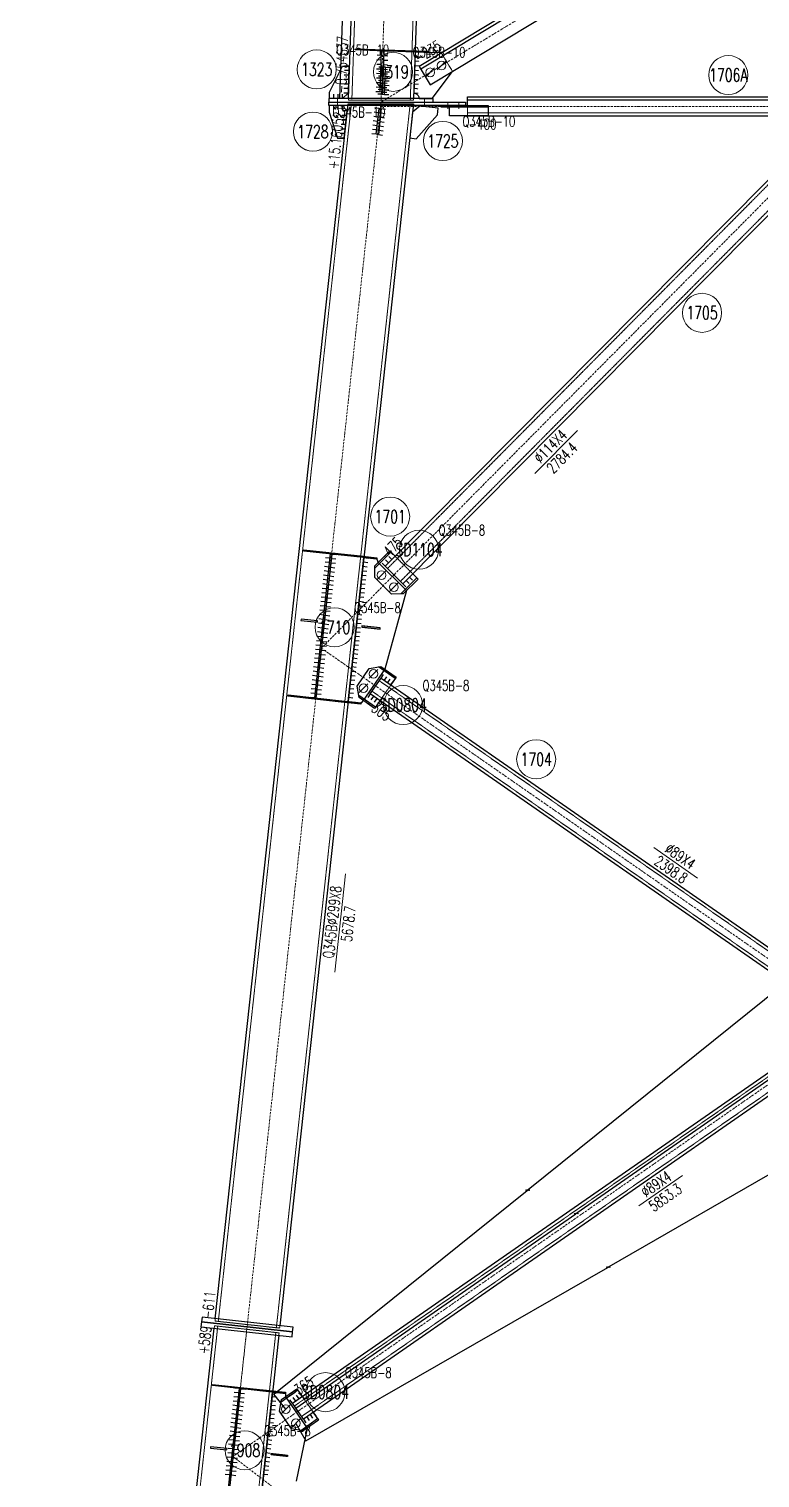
# Model space of a CAD drawing. Extents: x 200306 to 244369, y -126880 to -87343.
# Drawn here: x 225870 to 229236, y -108903 to -102230 of the extents above; entities that cross this region are included whole.
import ezdxf
from ezdxf.enums import TextEntityAlignment as Align

# ---------------------------------------------------------------- set-up
doc = ezdxf.new("R2010")
doc.units = 0
doc.header["$MEASUREMENT"] = 0
doc.linetypes.add('Dash', pattern=[2.75, 2, -0.75])
doc.linetypes.add('DashDot', pattern=[15.6, 9, -3, 0.6, -3])
doc.layers.get('0').update_dxf_attribs({"linetype": 'CONTINUOUS', "lineweight": 25})
doc.layers.get('Defpoints').update_dxf_attribs({"linetype": 'CONTINUOUS'})
doc.styles.get("Standard").update_dxf_attribs({"font": 'simplex.shx', "width": 0.7, "height": 3, "bigfont": 'gbhzfs.shx'})
doc.dimstyles.new('ISO-25$0', dxfattribs={"dimtxt": 2, "dimasz": 1.5, "dimexe": 1.25, "dimexo": 0.625, "dimtad": 1, "dimdsep": 46, "dimtxsty": 'Standard', "dimcen": 2.5, "dimclrd": 150, "dimclre": 2, "dimclrt": 6, "dimadec": 0, "dimazin": 0, "dimtfac": 1, "dimtmove": 0, "dimatfit": 0, "dimfxl": 0, "dimarcsym": 0})

# ---------------------------------------------------------------- blocks, each defined once
blk = doc.blocks.new('M20X55S')
at = {"color": 3, "linetype": 'Continuous', "lineweight": 13}
blk.add_line((-1, -1), (1, 1), dxfattribs=at)
blk.add_circle((0, 0), 1, dxfattribs=at)
blk = doc.blocks.new('*D234')
at = {"color": 150, "linetype": 'Continuous', "lineweight": -2}
for p, q in [((229680.7, -106787.2), (228392, -107682.7)), ((227098.7, -108581.3), (228387.4, -107685.8))]:
    blk.add_line(p, q, dxfattribs=at)
at = {"color": 2, "linetype": 'Continuous', "lineweight": -2}
for p, q in [((229690.6, -106801.1), (229680.7, -106787)), ((227108.3, -108595.4), (227098.4, -108581.2))]:
    blk.add_line(p, q, dxfattribs=at)
at = {"color": 150, "linetype": 'Continuous'}
for points in [[(229680.6, -106787.2), (229680.7, -106787.2), (229680.8, -106787.1)], [(227098.7, -108581.3), (227098.7, -108581.3), (227098.5, -108581.4)]]:
    blk.add_solid(points, dxfattribs=at)
at = {"layer": 'Defpoints', "color": 0, "linetype": 'Continuous'}
for p in [(229690.6, -106801.2), (227098.5, -108581.4), (227108.3, -108595.5)]:
    blk.add_point(p, dxfattribs=at)
at = {"color": 6, "linetype": 'Continuous', "insert": (228389.7, -107684.3), "char_height": 3, "attachment_point": 5}
blk.add_mtext('\\A1;3144.4408', dxfattribs=at)
blk = doc.blocks.new('*D248')
at = {"color": 2, "linetype": 'Continuous', "lineweight": -2}
for p, q in [((229883.3, -107049.6), (229930, -107130.7)), ((227098.3, -108651.2), (227145, -108732.3))]:
    blk.add_line(p, q, dxfattribs=at)
at = {"color": 150, "linetype": 'Continuous', "lineweight": -2}
for p, q in [((229929.7, -107130.6), (228540.1, -107929.7)), ((227145, -108732), (228534.6, -107932.9))]:
    blk.add_line(p, q, dxfattribs=at)
at = {"color": 150, "linetype": 'Continuous'}
for points in [[(229929.7, -107130.6), (229929.7, -107130.7), (229929.9, -107130.5)], [(227145, -108732), (227145, -108732.1), (227144.9, -108732.1)]]:
    blk.add_solid(points, dxfattribs=at)
at = {"layer": 'Defpoints', "color": 0, "linetype": 'Continuous'}
for p in [(229883.3, -107049.6), (227098.3, -108651.1), (227144.9, -108732.1)]:
    blk.add_point(p, dxfattribs=at)
at = {"color": 6, "linetype": 'Continuous', "insert": (228537.4, -107931.3), "char_height": 3, "attachment_point": 5}
blk.add_mtext('\\A1;3212.6797', dxfattribs=at)
blk = doc.blocks.new('*D249')
at = {"color": 150, "linetype": 'Continuous', "lineweight": -2}
for p, q in [((229334.8, -106638.1), (228168, -107575.5)), ((226997.2, -108516.1), (228164, -107578.7))]:
    blk.add_line(p, q, dxfattribs=at)
at = {"color": 2, "linetype": 'Continuous', "lineweight": -2}
for p, q in [((229390.5, -106707.1), (229334.9, -106637.8)), ((227052.6, -108585.4), (226996.9, -108516.1))]:
    blk.add_line(p, q, dxfattribs=at)
at = {"color": 150, "linetype": 'Continuous'}
for points in [[(229334.8, -106638.1), (229334.9, -106638.1), (229335, -106638)], [(226997.2, -108516.1), (226997.2, -108516.1), (226997, -108516.2)]]:
    blk.add_solid(points, dxfattribs=at)
at = {"layer": 'Defpoints', "color": 0, "linetype": 'Continuous'}
for p in [(229335, -106638), (229390.6, -106707.2), (227052.7, -108585.4)]:
    blk.add_point(p, dxfattribs=at)
at = {"color": 6, "linetype": 'Continuous', "insert": (228166, -107577.1), "char_height": 3, "attachment_point": 5}
blk.add_mtext('\\A1;2998.9568', dxfattribs=at)

msp = doc.modelspace()

# ---------------------------------------------------------------- linework, layer by layer
at = {"color": 1, "linetype": 'Dash', "lineweight": 20}
for p, q in [((227558.24981, -96668.96973), (227356.44027, -102553.73767)), ((227827.09177, -96678.18927), (227625.44032, -102558.34744)), ((227647.35392, -102357.00383), (227667.34217, -102357.6893)), ((227648.07486, -102335.98108), (227668.06311, -102336.66654)), ((227707.56588, -102338.02123), (227648.07486, -102335.98108)), ((227820.36195, -102425.73454), (227768.69262, -102340.11749)), ((227645.19109, -102420.07209), (227665.17933, -102420.75755)), ((227645.91203, -102399.04933), (227665.90028, -102399.7348)), ((227646.63297, -102378.02658), (227666.62122, -102378.71205)), ((227643.02825, -102483.14034), (227663.0165, -102483.82581)), ((227643.7492, -102462.11759), (227663.73745, -102462.80306)), ((227644.47014, -102441.09484), (227664.45839, -102441.78031)), ((227312.99709, -102550.36156), (227252.99709, -102550.36156)), ((227341.27337, -102558.34744), (227341.54723, -102550.36156)), ((227640.44913, -102558.34744), (227341.27337, -102558.34744)), ((227640.723, -102550.36156), (227640.44913, -102558.34744)), ((227641.58636, -102525.18585), (227661.57461, -102525.87132)), ((227642.30731, -102504.1631), (227662.29556, -102504.84857)), ((227888.39993, -102556.79553), (231492.77355, -102556.79553)), ((227888.39993, -102556.85215), (231492.77355, -102556.85215)), ((227354.40513, -102574.4004), (226741.29483, -108181.75013)), ((227623.40988, -102589.01957), (227008.70111, -108210.98846)), ((227312.17785, -102582.25622), (227252.17785, -102582.25622)), ((227312.17785, -102582.34274), (227252.17785, -102582.34274)), ((227888.39993, -102630.26965), (227888.39993, -102582.29789)), ((227888.39993, -102630.08834), (227888.39993, -102582.37613)), ((227888.39993, -102615.79553), (231492.77355, -102615.79553)), ((227888.39993, -102615.85215), (231492.77355, -102615.85215)), ((229481.18623, -102737.81312), (227520.28454, -104714.62348)), ((229540.82268, -102796.96963), (227579.92099, -104773.77999)), ((227411.59925, -104664.18912), (227470.77257, -104670.65916)), ((227555.41105, -104657.91256), (227636.34624, -104738.1964)), ((227401.71674, -104984.0859), (227402.36889, -104978.12145)), ((227486.2357, -104993.32725), (227401.71674, -104984.0859)), ((227402.36889, -104978.12145), (227486.88786, -104987.36279)), ((227486.88786, -104987.36279), (227486.2357, -104993.32725)), ((231898.28331, -105231.24532), (227091.49633, -108571.24685)), ((227482.89017, -105231.24532), (229452.84389, -106600.06996)), ((231931.94996, -105279.69691), (227125.16297, -108619.69845)), ((227449.22352, -105279.69691), (229419.17725, -106648.52155)), ((227536.61622, -105250.31128), (227485.83094, -105323.39927)), ((227398.28136, -105333.64517), (227339.10804, -105327.17513)), ((226726.3837, -108180.11974), (226727.57931, -108169.18491)), ((226738.90359, -108203.61979), (225883.29483, -116028.79823)), ((227006.30987, -108232.85812), (226150.70111, -116058.03656)), ((226722.79684, -108212.92422), (226723.99246, -108201.98939)), ((226723.99246, -108201.98939), (227021.221, -108234.48851)), ((227023.61224, -108212.61885), (226726.3837, -108180.11974)), ((227021.221, -108234.48851), (227020.02538, -108245.42334)), ((227024.80786, -108201.68402), (227023.61224, -108212.61885)), ((226991.33716, -108507.79849), (227050.51048, -108514.26853)), ((227128.10375, -108527.54449), (227178.88903, -108600.63249)), ((226985.58655, -108789.90593), (226984.9344, -108795.87038)), ((226984.9344, -108795.87038), (227059.51138, -108804.02466)), ((227060.16353, -108798.06021), (226985.58655, -108789.90593)), ((227059.51138, -108804.02466), (227060.16353, -108798.06021))]:
    msp.add_line(p, q, dxfattribs=at)
at = {"color": 2, "linetype": 'DashDot', "lineweight": 15}
for p, q in [((227692.67079, -96673.5795), (227490.58674, -102566.35215)), ((231801.37105, -99964.82194), (227490.58674, -102566.35215)), ((227490.58674, -102566.35215), (226808.58674, -108803.74936)), ((229690.58674, -102586.35215), (227215.58674, -105081.43167)), ((227488.39993, -102586.29553), (231892.77355, -102586.29553)), ((227488.39993, -102586.35215), (231892.77355, -102586.35215)), ((232165.58674, -105081.43167), (226808.58674, -108803.74936)), ((227215.58674, -105081.43167), (229444.2227, -106630.00197)), ((226872.60673, -108218.23895), (225950.58674, -116650.79747)), ((226808.58674, -108803.74936), (229452.59775, -110832.9617))]:
    msp.add_line(p, q, dxfattribs=at)
at = {"color": 7, "linetype": 'Continuous', "lineweight": 30}
for p, q in [((231590.64842, -100051.11197), (227673.70255, -102414.96324)), ((227492.73004, -102351.70137), (227472.74181, -102351.01591)), ((227493.45099, -102330.67848), (227473.46276, -102329.99301)), ((227502.72416, -102352.04411), (227522.71239, -102352.72957)), ((227503.44511, -102331.02121), (227523.43334, -102331.70668)), ((227342.42668, -102421.19489), (227322.42668, -102421.19489)), ((227343.14112, -102400.36156), (227323.14112, -102400.36156)), ((227490.56719, -102414.77006), (227470.57896, -102414.08459)), ((227491.28814, -102393.74716), (227471.29991, -102393.0617)), ((227492.00909, -102372.72427), (227472.02086, -102372.0388)), ((227500.01666, -102426.38163), (227480.02843, -102425.69617)), ((227500.73069, -102405.56054), (227480.74246, -102404.87507)), ((227500.56131, -102415.11279), (227520.54954, -102415.79826)), ((227501.28226, -102394.0899), (227521.27049, -102394.77537)), ((227502.00321, -102373.067), (227521.99144, -102373.75247)), ((227510.01078, -102426.72437), (227529.99902, -102427.40984)), ((227510.72481, -102405.90327), (227530.71305, -102406.58874)), ((227340.28333, -102483.69489), (227320.28333, -102483.69489)), ((227340.99778, -102462.86156), (227320.99778, -102462.86156)), ((227341.71223, -102442.02823), (227321.71223, -102442.02823)), ((227487.68339, -102498.86165), (227467.69517, -102498.17618)), ((227488.40434, -102477.83875), (227468.41611, -102477.15328)), ((227489.12529, -102456.81585), (227469.13706, -102456.13039)), ((227489.84624, -102435.79296), (227469.85801, -102435.10749)), ((227497.87458, -102488.84492), (227477.88634, -102488.15945)), ((227498.5886, -102468.02382), (227478.60037, -102467.33835)), ((227499.30263, -102447.20273), (227479.3144, -102446.51726)), ((227497.67751, -102499.20438), (227517.66574, -102499.88985)), ((227498.39846, -102478.18148), (227518.38669, -102478.86695)), ((227499.11941, -102457.15859), (227519.10764, -102457.84405)), ((227499.84036, -102436.13569), (227519.82859, -102436.82116)), ((227507.86869, -102489.18765), (227527.85693, -102489.87312)), ((227508.58272, -102468.36656), (227528.57096, -102469.05202)), ((227509.29675, -102447.54546), (227529.28499, -102448.23093)), ((227252.99709, -102550.36156), (227252.99709, -102530.37332)), ((227272.99709, -102550.36156), (227272.99709, -102530.37332)), ((227292.99709, -102550.36156), (227292.99709, -102530.37332)), ((227312.99709, -102550.36156), (227312.99709, -102530.37332)), ((227338.85443, -102525.36156), (227318.85443, -102525.36156)), ((227339.56888, -102504.52823), (227319.56888, -102504.52823)), ((227486.96244, -102519.88454), (227466.97422, -102519.19907)), ((227496.44652, -102530.4871), (227476.45828, -102529.80164)), ((227497.16055, -102509.66601), (227477.17231, -102508.98054)), ((227496.95656, -102520.22728), (227516.94479, -102520.91274)), ((227506.44064, -102530.82984), (227526.42887, -102531.5153)), ((227507.15466, -102510.00874), (227527.1429, -102510.69421)), ((227252.17785, -102582.25622), (227252.17785, -102602.1363)), ((227252.17785, -102582.34274), (227252.17785, -102602.33097)), ((227272.17785, -102582.25622), (227272.17785, -102602.1363)), ((227272.17785, -102582.34274), (227272.17785, -102602.33097)), ((227292.17785, -102582.25622), (227292.17785, -102602.1363)), ((227292.17785, -102582.34274), (227292.17785, -102602.33097)), ((227332.16642, -102628.08955), (227312.16642, -102628.08955)), ((227332.16642, -102628.17607), (227312.16642, -102628.17607)), ((227312.17785, -102582.25622), (227312.17785, -102602.1363)), ((227312.17785, -102582.34274), (227312.17785, -102602.33097)), ((227334.44434, -102607.25622), (227314.44434, -102607.25622)), ((227334.44434, -102607.34274), (227314.44434, -102607.34274)), ((227477.11958, -102635.29684), (227457.23843, -102633.12302)), ((227479.29343, -102615.41533), (227459.41228, -102613.24151)), ((227481.46729, -102595.53382), (227461.58614, -102593.36001)), ((227489.23401, -102616.50224), (227509.11516, -102618.67605)), ((227491.40786, -102596.62073), (227511.28902, -102598.79454)), ((227325.33264, -102690.58955), (227305.33264, -102690.58955)), ((227325.33264, -102690.67607), (227305.33264, -102690.67607)), ((227327.61056, -102669.75622), (227307.61056, -102669.75622)), ((227327.61056, -102669.84274), (227307.61056, -102669.84274)), ((227329.88849, -102648.92288), (227309.88849, -102648.92288)), ((227329.88849, -102649.0094), (227309.88849, -102649.0094)), ((227470.59802, -102694.94136), (227450.71687, -102692.76755)), ((227472.77187, -102675.05985), (227452.89072, -102672.88604)), ((227474.94573, -102655.17834), (227455.06457, -102653.00453)), ((227480.5386, -102696.02827), (227500.41975, -102698.20208)), ((227482.71245, -102676.14676), (227502.5936, -102678.32057)), ((227484.8863, -102656.26525), (227504.76746, -102658.43907)), ((227487.06016, -102636.38374), (227506.94131, -102638.55756)), ((227320.77678, -102732.25622), (227300.77678, -102732.25622)), ((227320.77678, -102732.34274), (227300.77678, -102732.34274)), ((227323.05471, -102711.42288), (227303.05471, -102711.42288)), ((227323.05471, -102711.5094), (227303.05471, -102711.5094)), ((227468.42417, -102714.82287), (227448.54301, -102712.64905)), ((227478.36474, -102715.90978), (227498.2459, -102718.08359)), ((227252.83882, -104687.49153), (227232.95873, -104685.31783)), ((227255.03552, -104667.40104), (227235.15543, -104665.22734)), ((227257.23222, -104647.31056), (227237.35214, -104645.13686)), ((227260.79085, -104688.36101), (227280.67094, -104690.5347)), ((227262.98755, -104668.27052), (227282.86764, -104670.44422)), ((227265.18426, -104648.18003), (227285.06434, -104650.35373)), ((227409.40254, -104684.27961), (227429.28405, -104686.45346)), ((227411.59925, -104664.18912), (227431.48075, -104666.36297)), ((227509.63517, -104704.05981), (227495.43602, -104689.97493)), ((227524.8938, -104688.67739), (227510.69464, -104674.59251)), ((227540.15243, -104673.29498), (227525.95327, -104659.21009)), ((227555.41105, -104657.91256), (227541.2119, -104643.82767)), ((227244.052, -104767.85347), (227224.17192, -104765.67977)), ((227246.24871, -104747.76298), (227226.36862, -104745.58928)), ((227248.44541, -104727.6725), (227228.56532, -104725.4988)), ((227250.64211, -104707.58201), (227230.76203, -104705.40831)), ((227252.00404, -104768.72295), (227271.88413, -104770.89664)), ((227254.20074, -104748.63246), (227274.08083, -104750.80616)), ((227256.39744, -104728.54198), (227276.27753, -104730.71567)), ((227258.59415, -104708.45149), (227278.47423, -104710.62519)), ((227400.61573, -104764.64155), (227420.49724, -104766.8154)), ((227402.81243, -104744.55106), (227422.69394, -104746.72491)), ((227405.00914, -104724.46058), (227424.89064, -104726.63443)), ((227407.20584, -104704.37009), (227427.08735, -104706.54394)), ((227605.82898, -104768.96124), (227620.02814, -104783.04613)), ((227621.08761, -104753.57882), (227635.28676, -104767.66371)), ((227636.34624, -104738.1964), (227650.54539, -104752.28129)), ((227237.46189, -104828.12492), (227217.58181, -104825.95122)), ((227239.6586, -104808.03444), (227219.77851, -104805.86074)), ((227241.8553, -104787.94395), (227221.97521, -104785.77025)), ((227245.41393, -104828.9944), (227265.29402, -104831.1681)), ((227247.61063, -104808.90392), (227267.49072, -104811.07761)), ((227249.80733, -104788.81343), (227269.68742, -104790.98713)), ((227394.02562, -104824.913), (227413.90713, -104827.08686)), ((227396.22232, -104804.82252), (227416.10383, -104806.99637)), ((227398.41903, -104784.73203), (227418.30054, -104786.90588)), ((227590.57036, -104784.34366), (227604.76951, -104798.42854)), ((227230.87178, -104888.39638), (227210.9917, -104886.22268)), ((227233.06849, -104868.30589), (227213.1884, -104866.13219)), ((227235.26519, -104848.21541), (227215.3851, -104846.04171)), ((227238.82382, -104889.26586), (227258.70391, -104891.43956)), ((227241.02052, -104869.17537), (227260.90061, -104871.34907)), ((227243.21722, -104849.08489), (227263.09731, -104851.25859)), ((227387.43551, -104885.18446), (227407.31702, -104887.35831)), ((227389.63221, -104865.09397), (227409.51372, -104867.26783)), ((227391.82892, -104845.00349), (227411.71043, -104847.17734)), ((227222.08497, -104968.75832), (227202.20488, -104966.58462)), ((227224.28167, -104948.66783), (227204.40159, -104946.49414)), ((227226.47838, -104928.57735), (227206.59829, -104926.40365)), ((227228.67508, -104908.48686), (227208.79499, -104906.31316)), ((227230.03701, -104969.6278), (227249.91709, -104971.8015)), ((227232.23371, -104949.53731), (227252.1138, -104951.71101)), ((227234.43041, -104929.44683), (227254.3105, -104931.62053)), ((227236.62712, -104909.35634), (227256.5072, -104911.53004)), ((227378.6487, -104965.5464), (227398.53021, -104967.72025)), ((227380.8454, -104945.45591), (227400.72691, -104947.62977)), ((227383.0421, -104925.36543), (227402.92361, -104927.53928)), ((227385.23881, -104905.27494), (227405.12032, -104907.4488)), ((227215.49486, -105029.02977), (227195.61477, -105026.85608)), ((227217.69156, -105008.93929), (227197.81148, -105006.76559)), ((227219.88827, -104988.8488), (227200.00818, -104986.67511)), ((227223.4469, -105029.89925), (227243.32698, -105032.07295)), ((227225.6436, -105009.80877), (227245.52369, -105011.98247)), ((227227.8403, -104989.71828), (227247.72039, -104991.89198)), ((227372.05859, -105025.81785), (227391.9401, -105027.99171)), ((227374.25529, -105005.72737), (227394.1368, -105007.90122)), ((227376.45199, -104985.63688), (227396.3335, -104987.81074)), ((227208.90475, -105089.30123), (227189.02466, -105087.12753)), ((227211.10145, -105069.21074), (227191.22137, -105067.03705)), ((227213.29816, -105049.12026), (227193.41807, -105046.94656)), ((227216.85679, -105090.17071), (227236.73687, -105092.34441)), ((227219.05349, -105070.08022), (227238.93358, -105072.25392)), ((227221.25019, -105049.98974), (227241.13028, -105052.16344)), ((227365.46848, -105086.08931), (227385.34999, -105088.26316)), ((227367.66518, -105065.99882), (227387.54669, -105068.17268)), ((227369.86188, -105045.90834), (227389.74339, -105048.08219)), ((227200.11794, -105169.66317), (227180.23785, -105167.48947)), ((227202.31464, -105149.57269), (227182.43455, -105147.39899)), ((227204.51134, -105129.4822), (227184.63126, -105127.3085)), ((227206.70805, -105109.39172), (227186.82796, -105107.21802)), ((227208.06997, -105170.53265), (227227.95006, -105172.70635)), ((227210.26668, -105150.44216), (227230.14676, -105152.61586)), ((227212.46338, -105130.35168), (227232.34347, -105132.52538)), ((227214.66008, -105110.26119), (227234.54017, -105112.43489)), ((227356.68166, -105166.45125), (227376.56317, -105168.6251)), ((227358.87837, -105146.36076), (227378.75988, -105148.53462)), ((227361.07507, -105126.27028), (227380.95658, -105128.44413)), ((227363.27177, -105106.17979), (227383.15328, -105108.35365)), ((227193.52783, -105229.93463), (227173.64774, -105227.76093)), ((227195.72453, -105209.84414), (227175.84444, -105207.67044)), ((227197.92123, -105189.75366), (227178.04115, -105187.57996)), ((227201.47986, -105230.80411), (227221.35995, -105232.9778)), ((227203.67657, -105210.71362), (227223.55665, -105212.88732)), ((227205.87327, -105190.62314), (227225.75336, -105192.79683)), ((227350.09155, -105226.72271), (227369.97306, -105228.89656)), ((227352.28826, -105206.63222), (227372.16977, -105208.80607)), ((227354.48496, -105186.54173), (227374.36647, -105188.71559)), ((227491.44948, -105218.92711), (227502.86191, -105202.50284)), ((227506.50506, -105229.3885), (227517.91749, -105212.96423)), ((227521.56064, -105239.84989), (227532.97307, -105223.42562)), ((227536.61622, -105250.31128), (227548.02865, -105233.88701)), ((227186.93772, -105290.20608), (227167.05763, -105288.03238)), ((227189.13442, -105270.1156), (227169.25433, -105267.9419)), ((227191.33112, -105250.02511), (227171.45104, -105247.85141)), ((227194.88975, -105291.07556), (227214.76984, -105293.24926)), ((227197.08646, -105270.98508), (227216.96654, -105273.15877)), ((227199.28316, -105250.89459), (227219.16325, -105253.06829)), ((227343.50145, -105286.99416), (227363.38295, -105289.16801)), ((227345.69815, -105266.90368), (227365.57966, -105269.07753)), ((227347.89485, -105246.81319), (227367.77636, -105248.98704)), ((227440.6642, -105292.01511), (227429.25178, -105308.43938)), ((227455.71978, -105302.4765), (227444.30736, -105318.90077)), ((227184.74101, -105310.29657), (227164.86093, -105308.12287)), ((227192.69305, -105311.16605), (227212.57314, -105313.33974)), ((227339.10804, -105327.17513), (227358.98955, -105329.34898)), ((227341.30474, -105307.08465), (227361.18625, -105309.2585)), ((227470.77536, -105312.93789), (227459.36294, -105329.36215)), ((227485.83094, -105323.39927), (227474.41852, -105339.82354)), ((226836.97013, -108490.91992), (226817.09005, -108488.74623)), ((226844.92217, -108491.7894), (226864.80225, -108493.9631)), ((226828.28164, -108570.38269), (226808.40155, -108568.209)), ((226830.45376, -108550.517), (226810.57367, -108548.3433)), ((226832.62588, -108530.65131), (226812.7458, -108528.47761)), ((226834.79801, -108510.78562), (226814.91792, -108508.61192)), ((226836.23367, -108571.25217), (226856.11376, -108573.42587)), ((226838.40579, -108551.38648), (226858.28588, -108553.56018)), ((226840.57792, -108531.52079), (226860.45801, -108533.69449)), ((226842.75004, -108511.6551), (226862.63013, -108513.82879)), ((226984.82078, -108567.39557), (227004.70229, -108569.56942)), ((226986.99291, -108547.52987), (227006.87442, -108549.70373)), ((226989.16503, -108527.66418), (227009.04654, -108529.83804)), ((226991.33716, -108507.79849), (227011.21866, -108509.97234)), ((227082.93701, -108558.92865), (227071.52459, -108542.50438)), ((227097.99259, -108548.46727), (227086.58017, -108532.043)), ((227113.04817, -108538.00588), (227101.63575, -108521.58161)), ((227128.10375, -108527.54449), (227116.69133, -108511.12022)), ((226821.76526, -108629.97977), (226801.88518, -108627.80607)), ((226823.93739, -108610.11408), (226804.0573, -108607.94038)), ((226826.10951, -108590.24839), (226806.22942, -108588.07469)), ((226829.7173, -108630.84925), (226849.59738, -108633.02295)), ((226831.88942, -108610.98356), (226851.76951, -108613.15726)), ((226834.06155, -108591.11787), (226853.94163, -108593.29156)), ((226978.30441, -108626.99264), (226998.18592, -108629.1665)), ((226980.47654, -108607.12695), (227000.35804, -108609.3008)), ((226982.64866, -108587.26126), (227002.53017, -108589.43511)), ((227133.72229, -108632.01665), (227145.13471, -108648.44092)), ((227148.77787, -108621.55526), (227160.19029, -108637.97953)), ((227163.83345, -108611.09388), (227175.24587, -108627.51814)), ((227178.88903, -108600.63249), (227190.30145, -108617.05676)), ((226813.07677, -108709.44254), (226793.19668, -108707.26884)), ((226815.24889, -108689.57685), (226795.3688, -108687.40315)), ((226817.42101, -108669.71116), (226797.54093, -108667.53746)), ((226819.59314, -108649.84546), (226799.71305, -108647.67177)), ((226823.20092, -108690.44633), (226843.08101, -108692.62003)), ((226825.37305, -108670.58064), (226845.25314, -108672.75433)), ((226827.54517, -108650.71494), (226847.42526, -108652.88864)), ((226969.61591, -108706.45541), (226989.49742, -108708.62927)), ((226971.78804, -108686.58972), (226991.66955, -108688.76357)), ((226973.96016, -108666.72403), (226993.84167, -108668.89788)), ((226976.13229, -108646.85834), (226996.01379, -108649.03219)), ((226806.56039, -108769.03962), (226786.68031, -108766.86592)), ((226808.73252, -108749.17393), (226788.85243, -108747.00023)), ((226810.90464, -108729.30823), (226791.02455, -108727.13454)), ((226814.51243, -108769.9091), (226834.39251, -108772.0828)), ((226816.68455, -108750.04341), (226836.56464, -108752.2171)), ((226818.85668, -108730.17771), (226838.73676, -108732.35141)), ((226821.0288, -108710.31202), (226840.90889, -108712.48572)), ((226963.09954, -108766.05249), (226982.98105, -108768.22634)), ((226965.27166, -108746.1868), (226985.15317, -108748.36065)), ((226967.44379, -108726.32111), (226987.3253, -108728.49496)), ((226800.04402, -108828.6367), (226780.16393, -108826.463)), ((226802.21614, -108808.771), (226782.33606, -108806.5973)), ((226804.38827, -108788.90531), (226784.50818, -108786.73161)), ((226807.99605, -108829.50617), (226827.87614, -108831.67987)), ((226810.16818, -108809.64048), (226830.04827, -108811.81418)), ((226812.3403, -108789.77479), (226832.22039, -108791.94849)), ((226956.58317, -108825.64957), (226976.46468, -108827.82342)), ((226958.75529, -108805.78387), (226978.6368, -108807.95773)), ((226960.92742, -108785.91818), (226980.80892, -108788.09204)), ((226793.52765, -108888.23377), (226773.64756, -108886.06007)), ((226795.69977, -108868.36808), (226775.81968, -108866.19438)), ((226797.87189, -108848.50239), (226777.99181, -108846.32869)), ((226801.47968, -108889.10325), (226821.35977, -108891.27695)), ((226803.65181, -108869.23756), (226823.53189, -108871.41126)), ((226805.82393, -108849.37187), (226825.70402, -108851.54557)), ((226950.06679, -108885.24664), (226969.9483, -108887.4205)), ((226952.23892, -108865.38095), (226972.12043, -108867.55481)), ((226954.41104, -108845.51526), (226974.29255, -108847.68911))]:
    msp.add_line(p, q, dxfattribs=at)
at = {"color": 7, "linetype": 'Continuous', "lineweight": 13}
for p, q in [((228396.04528, -104078.83111), (228198.85689, -104277.61928)), ((228746.9499, -105999.98478), (228948.1472, -106139.78695)), ((227327.7984, -106120.62902), (227278.34323, -106572.93332)), ((228879.37985, -107510.37272), (228678.18256, -107650.1749))]:
    msp.add_line(p, q, dxfattribs=at)
at = {"color": 7, "linetype": 'Continuous', "lineweight": 30}
for points in [[(227301.57073, -102548.99062), (227502.93939, -96677.07882)], [(227341.54723, -102550.36156), (227542.91589, -96678.44975)], [(227841.74022, -96688.6975), (227640.723, -102550.36156)], [(231582.89802, -100038.26941), (227665.95215, -102402.12069)], [(227717.62148, -102487.73774), (231634.56735, -100123.88646)], [(227371.57242, -102326.49883), (227371.77806, -102320.50235)], [(227646.50169, -102335.92713), (227371.57242, -102326.49883)], [(227371.77806, -102320.50235), (227646.70733, -102329.93065)], [(227486.96244, -102519.88454), (227493.45099, -102330.67848)], [(227493.45099, -102330.67848), (227503.44511, -102331.02121)], [(227503.44511, -102331.02121), (227496.95656, -102520.22728)], [(227604.31305, -102334.48033), (227604.51869, -102328.48385)], [(227707.56588, -102338.02123), (227604.31305, -102334.48033)], [(227604.51869, -102328.48385), (227707.77152, -102332.02476)], [(227648.07486, -102335.98108), (227641.58636, -102525.18585)], [(227646.70733, -102329.93065), (227646.50169, -102335.92713)], [(227707.77152, -102332.02476), (227707.56588, -102338.02123)], [(227768.69262, -102340.11749), (227707.56588, -102338.02123)], [(227252.99709, -102520.36156), (227313.14112, -102400.36156)], [(227313.14112, -102400.36156), (227343.14112, -102400.36156)], [(227343.14112, -102400.36156), (227338.85443, -102525.36156)], [(227500.73069, -102405.56054), (227496.44652, -102530.4871)], [(227510.72481, -102405.90327), (227500.73069, -102405.56054)], [(227506.44064, -102530.82984), (227510.72481, -102405.90327)], [(227665.95215, -102402.12069), (227717.62148, -102487.73774)], [(227725.72953, -102550.17116), (227820.36195, -102425.73454)], [(227250.58674, -102550.36156), (227250.58674, -102566.35215)], [(227252.99709, -102550.36156), (227250.58674, -102550.36156)], [(227250.58674, -102566.35215), (227730.58674, -102566.35215)], [(227250.59686, -102582.25622), (227250.59686, -102566.35215)], [(227250.59686, -102566.35215), (227879.27993, -102566.35215)], [(227250.59686, -102566.35215), (227879.27993, -102566.35215)], [(227250.59686, -102582.34274), (227250.59686, -102566.35215)], [(227252.99709, -102550.36156), (227252.99709, -102520.36156)], [(227312.99709, -102550.36156), (227252.99709, -102550.36156)], [(227338.85443, -102525.36156), (227312.99709, -102550.36156)], [(227730.58674, -102550.36156), (227312.99709, -102550.36156)], [(227496.95656, -102520.22728), (227486.96244, -102519.88454)], [(227496.44652, -102530.4871), (227506.44064, -102530.82984)], [(227641.58636, -102525.18585), (227649.10401, -102526.61553)], [(227649.10401, -102526.61553), (227655.83702, -102530.25223)], [(227655.83702, -102530.25223), (227661.15454, -102535.75524)], [(227661.15454, -102535.75524), (227664.55835, -102542.60893)], [(227664.55835, -102542.60893), (227665.72953, -102550.17116)], [(227665.72953, -102550.17116), (227725.72953, -102550.17116)], [(227730.58674, -102566.35215), (227730.58674, -102550.36156)], [(227879.27993, -102566.35215), (227879.27993, -102582.25622)], [(227879.27993, -102566.35215), (227879.27993, -102582.34274)], [(227888.39993, -102582.29789), (227888.39993, -102541.79553)], [(227888.39993, -102541.79553), (231492.77355, -102541.79553)], [(227888.39993, -102541.85215), (231492.77355, -102541.85215)], [(227888.39993, -102582.37613), (227888.39993, -102541.85215)], [(226727.57931, -108169.18491), (227339.31573, -102574.4004)], [(227640.09775, -102574.4004), (227024.80786, -108201.68402)], [(227879.27993, -102582.25622), (227250.59686, -102582.25622)], [(227879.27993, -102582.34274), (227250.59686, -102582.34274)], [(227252.17785, -102582.25622), (227252.17785, -102612.25622)], [(227252.17785, -102582.34274), (227252.17785, -102612.34274)], [(227252.17785, -102612.25622), (227290.77678, -102732.25622)], [(227252.17785, -102612.34274), (227290.77678, -102732.34274)], [(227334.44434, -102607.25622), (227312.17785, -102582.25622)], [(227334.44434, -102607.34274), (227312.17785, -102582.34274)], [(227320.77678, -102732.25622), (227334.44434, -102607.25622)], [(227320.77678, -102732.34274), (227334.44434, -102607.34274)], [(227339.31573, -102574.4004), (227640.09775, -102574.4004)], [(227468.42417, -102714.82287), (227481.46729, -102595.53382)], [(227491.40786, -102596.62073), (227478.36474, -102715.90978)], [(227481.46729, -102595.53382), (227491.40786, -102596.62073)], [(227635.90786, -102612.42043), (227622.86474, -102731.70947)], [(227668.99037, -102585.85889), (227635.90786, -102612.42043)], [(227652.68647, -102734.9702), (227750.22449, -102624.91986)], [(227753.48527, -102595.0976), (227668.99037, -102585.85889)], [(227750.22449, -102624.91986), (227753.48527, -102595.0976)], [(227768.39993, -102590.29318), (227768.39993, -102582.29789)], [(227768.39993, -102582.29789), (227983.39993, -102582.29789)], [(227768.39993, -102582.37613), (227983.39993, -102582.37613)], [(227768.39993, -102590.32817), (227768.39993, -102582.37613)], [(227983.39993, -102590.29318), (227768.39993, -102590.29318)], [(227983.39993, -102590.32817), (227768.39993, -102590.32817)], [(227806.39993, -102630.26965), (227806.39993, -102582.29789)], [(227806.39993, -102582.29789), (227983.39993, -102582.29789)], [(227806.39993, -102582.37613), (227983.39993, -102582.37613)], [(227806.39993, -102630.08834), (227806.39993, -102582.37613)], [(227983.39993, -102630.08834), (227806.39993, -102630.08834)], [(227983.39993, -102630.26965), (227806.39993, -102630.26965)], [(227888.39993, -102630.85215), (227888.39993, -102630.08834)], [(227888.39993, -102630.79553), (227888.39993, -102630.26965)], [(231492.77355, -102630.79553), (227888.39993, -102630.79553)], [(231492.77355, -102630.85215), (227888.39993, -102630.85215)], [(227983.39993, -102582.29789), (227983.39993, -102630.26965)], [(227983.39993, -102582.29789), (227983.39993, -102590.29318)], [(227983.39993, -102582.37613), (227983.39993, -102590.32817)], [(227983.39993, -102582.37613), (227983.39993, -102630.08834)], [(227290.77678, -102732.25622), (227320.77678, -102732.25622)], [(227290.77678, -102732.34274), (227320.77678, -102732.34274)], [(227478.36474, -102715.90978), (227468.42417, -102714.82287)], [(227509.63517, -104704.05981), (229470.53686, -102727.24945)], [(227622.86474, -102731.70947), (227652.68647, -102734.9702)], [(229551.47204, -102807.5333), (227590.57036, -104784.34366)], [(227134.83947, -104633.92807), (227135.49163, -104627.96362)], [(227408.4751, -104663.84752), (227134.83947, -104633.92807)], [(227135.49163, -104627.96362), (227409.12726, -104657.88307)], [(227462.25084, -104702.12991), (227530.56253, -104633.26401)], [(227462.25084, -104702.12991), (227530.56253, -104633.26401)], [(227530.56253, -104633.26401), (227555.41105, -104657.91256)], [(227530.56253, -104633.26401), (227536.24219, -104638.89796)], [(227257.23222, -104647.31056), (227184.74101, -105310.29657)], [(227192.69305, -105311.16605), (227265.18426, -104648.18003)], [(227265.18426, -104648.18003), (227257.23222, -104647.31056)], [(227339.10804, -105327.17513), (227411.59925, -104664.18912)], [(227368.07113, -104659.42974), (227368.72329, -104653.46528)], [(227470.77257, -104670.65916), (227368.07113, -104659.42974)], [(227368.72329, -104653.46528), (227471.42473, -104664.69471)], [(227409.12726, -104657.88307), (227408.4751, -104663.84752)], [(227462.46795, -104755.86959), (227462.25084, -104702.12991)], [(227462.29654, -104713.44353), (227462.25084, -104702.12991)], [(227536.24219, -104638.89796), (227462.29654, -104713.44353)], [(227471.42473, -104664.69471), (227470.77257, -104670.65916)], [(227470.77257, -104670.65916), (227471.24377, -104670.71068)], [(227471.24377, -104670.71068), (227477.74421, -104686.51084)], [(227477.74421, -104686.51084), (227608.37644, -104816.09179)], [(227539.14339, -104831.92797), (227462.46795, -104755.86959)], [(227590.57036, -104784.34366), (227509.63517, -104704.05981)], [(227581.56945, -104831.75656), (227655.51509, -104757.211)], [(227661.19476, -104762.84495), (227592.88306, -104831.71086)], [(227661.19476, -104762.84495), (227592.88306, -104831.71086)], [(227636.34624, -104738.1964), (227661.19476, -104762.84495)], [(227655.51509, -104757.211), (227661.19476, -104762.84495)], [(227608.37644, -104816.09179), (227507.77406, -105177.90872)], [(227592.88306, -104831.71086), (227539.14339, -104831.92797)], [(227592.88306, -104831.71086), (227581.56945, -104831.75656)], [(227122.62095, -104947.53368), (227121.96879, -104953.49813)], [(227121.96879, -104953.49813), (227197.88579, -104961.79893)], [(227198.53794, -104955.83448), (227122.62095, -104947.53368)], [(227197.88579, -104961.79893), (227198.53794, -104955.83448)], [(227402.36889, -104978.12145), (227401.71674, -104984.0859)], [(227401.71674, -104984.0859), (227486.2357, -104993.32725)], [(227486.88786, -104987.36279), (227402.36889, -104978.12145)], [(227486.2357, -104993.32725), (227486.88786, -104987.36279)], [(227436.81765, -105174.87757), (227489.70736, -105165.35506)], [(227478.57268, -105167.3598), (227489.70736, -105165.35506)], [(227556.58796, -105221.5688), (227478.57268, -105167.3598)], [(227489.70736, -105165.35506), (227561.15293, -105214.9991)], [(227489.70736, -105165.35506), (227561.15293, -105214.9991)], [(227082.93701, -108558.92865), (231889.724, -105218.92711)], [(227380.32616, -105256.1777), (227436.81765, -105174.87757)], [(227507.77406, -105177.90872), (227407.91536, -105321.62108)], [(227440.6642, -105292.01511), (227491.44948, -105218.92711)], [(227491.44948, -105218.92711), (229453.19108, -106582.04555)], [(227561.15293, -105214.9991), (227536.61622, -105250.31128)], [(227561.15293, -105214.9991), (227556.58796, -105221.5688)], [(227061.69611, -105302.87854), (227062.34826, -105296.91408)], [(227335.33174, -105332.79799), (227061.69611, -105302.87854)], [(227062.34826, -105296.91408), (227335.98389, -105326.83354)], [(231940.50928, -105292.01511), (227133.72229, -108632.01665)], [(227389.84866, -105309.06741), (227380.32616, -105256.1777)], [(227389.84866, -105309.06741), (227387.84393, -105297.93274)], [(227387.84393, -105297.93274), (227465.8592, -105352.14174)], [(229402.4058, -106655.13354), (227440.6642, -105292.01511)], [(227184.74101, -105310.29657), (227192.69305, -105311.16605)], [(227294.92777, -105328.3802), (227295.57993, -105322.41575)], [(227397.62921, -105339.60962), (227294.92777, -105328.3802)], [(227295.57993, -105322.41575), (227398.28136, -105333.64517)], [(227335.98389, -105326.83354), (227335.33174, -105332.79799)], [(227461.29423, -105358.71145), (227389.84866, -105309.06741)], [(227461.29423, -105358.71145), (227389.84866, -105309.06741)], [(227398.28136, -105333.64517), (227397.62921, -105339.60962)], [(227398.75256, -105333.69669), (227398.28136, -105333.64517)], [(227407.91536, -105321.62108), (227398.75256, -105333.69669)], [(227485.83094, -105323.39927), (227461.29423, -105358.71145)], [(227465.8592, -105352.14174), (227461.29423, -105358.71145)], [(226666.44368, -108162.50031), (226664.05244, -108184.36997)], [(227085.9435, -108208.36862), (226666.44368, -108162.50031)], [(225869.57931, -116016.23301), (226722.79684, -108212.92422)], [(226664.05244, -108184.36997), (226661.6612, -108206.23962)], [(226661.6612, -108206.23962), (227081.16102, -108252.10794)], [(227083.55226, -108230.23828), (226664.05244, -108184.36997)], [(226664.05244, -108184.36997), (227083.55226, -108230.23828)], [(227081.16102, -108252.10794), (227083.55226, -108230.23828)], [(227083.55226, -108230.23828), (227085.9435, -108208.36862)], [(227020.02538, -108245.42334), (226166.80786, -116048.73213)], [(226714.57738, -108477.53744), (226715.22954, -108471.57299)], [(226988.21301, -108507.45689), (226714.57738, -108477.53744)], [(226715.22954, -108471.57299), (226988.86517, -108501.49244)], [(226836.97013, -108490.91992), (226776.15065, -109047.15931)], [(226784.10269, -109048.02879), (226844.92217, -108491.7894)], [(226844.92217, -108491.7894), (226836.97013, -108490.91992)], [(226947.80904, -108503.0391), (226948.4612, -108497.07465)], [(227050.51048, -108514.26853), (226947.80904, -108503.0391)], [(226948.4612, -108497.07465), (227051.16264, -108508.30408)], [(226988.86517, -108501.49244), (226988.21301, -108507.45689)], [(227108.13201, -108498.80202), (227030.11673, -108553.01103)], [(227032.12147, -108541.87635), (227103.56704, -108492.23231)], [(227032.12147, -108541.87635), (227103.56704, -108492.23231)], [(227103.56704, -108492.23231), (227128.10375, -108527.54449)], [(227103.56704, -108492.23231), (227108.13201, -108498.80202)], [(226930.51768, -109064.03788), (226991.33716, -108507.79849)], [(227022.59896, -108594.76606), (227032.12147, -108541.87635)], [(227030.11673, -108553.01103), (227032.12147, -108541.87635)], [(227050.98168, -108514.32005), (227050.18817, -108529.32269)], [(227050.18817, -108529.32269), (227150.04686, -108673.03504)], [(227051.16264, -108508.30408), (227050.51048, -108514.26853)], [(227050.51048, -108514.26853), (227050.98168, -108514.32005)], [(227133.72229, -108632.01665), (227082.93701, -108558.92865)], [(227079.09045, -108676.0662), (227022.59896, -108594.76606)], [(227120.84549, -108683.58397), (227198.86077, -108629.37496)], [(227203.42574, -108635.94467), (227131.98017, -108685.5887)], [(227203.42574, -108635.94467), (227131.98017, -108685.5887)], [(227178.88903, -108600.63249), (227203.42574, -108635.94467)], [(227198.86077, -108629.37496), (227203.42574, -108635.94467)], [(227131.98017, -108685.5887), (227079.09045, -108676.0662)], [(227150.04686, -108673.03504), (227099.84882, -108916.9865)], [(227131.98017, -108685.5887), (227120.84549, -108683.58397)], [(226705.83861, -108759.31815), (226705.18645, -108765.28261)], [(226705.18645, -108765.28261), (226781.10345, -108773.58341)], [(226781.7556, -108767.61895), (226705.83861, -108759.31815)], [(226781.10345, -108773.58341), (226781.7556, -108767.61895)], [(226984.9344, -108795.87038), (226985.58655, -108789.90593)], [(227059.51138, -108804.02466), (226984.9344, -108795.87038)], [(226985.58655, -108789.90593), (227060.16353, -108798.06021)], [(227060.16353, -108798.06021), (227059.51138, -108804.02466)]]:
    msp.add_lwpolyline(points, dxfattribs=at)
at = {"color": 3, "linetype": 'Continuous', "lineweight": 20}
for points in [[(227290.58674, -102551.35215), (227290.58674, -102581.35215)], [(227290.58674, -102551.35215), (227290.58674, -102581.35215)], [(227290.58674, -102551.35215), (227290.58674, -102581.35215)], [(227290.58674, -102551.35215), (227290.58674, -102581.35215)], [(227290.58674, -102551.35215), (227290.58674, -102581.35215)], [(227290.58674, -102551.35215), (227290.58674, -102581.35215)], [(227690.58674, -102551.35215), (227690.58674, -102581.35215)], [(227690.58674, -102551.35215), (227690.58674, -102581.35215)], [(227690.58674, -102551.35215), (227690.58674, -102581.35215)], [(227690.58674, -102551.35215), (227690.58674, -102581.35215)], [(227690.58674, -102551.35215), (227690.58674, -102581.35215)], [(227690.58674, -102551.35215), (227690.58674, -102581.35215)], [(227798.39993, -102567.29789), (227798.39993, -102597.29789)], [(227798.39993, -102567.37613), (227798.39993, -102597.37613)], [(227848.39993, -102567.29789), (227848.39993, -102597.29789)], [(227848.39993, -102567.29789), (227848.39993, -102597.29789)], [(227848.39993, -102567.37613), (227848.39993, -102597.37613)], [(227848.39993, -102567.37613), (227848.39993, -102597.37613)]]:
    msp.add_lwpolyline(points, dxfattribs=at)
at = {"color": 7, "linetype": 'Continuous', "lineweight": 13}
for centre in [(227194.56335, -102416.00245), (227545.88878, -102427.1904), (229089.8578, -102441.79553), (229089.8578, -102441.85215), (227177.23278, -102702.5707), (227177.23278, -102702.65722), (227775.54403, -102745.60999), (228968.83392, -103536.89451), (227532.82563, -104475.50886), (227665.59883, -104627.76866), (227276.94018, -104984.92155), (227592.52371, -105343.34677), (228205.16284, -105593.08065), (227234.79652, -108507.597), (226862.51395, -108775.15761)]:
    msp.add_circle(centre, 90, dxfattribs=at)

# ---------------------------------------------------------------- block references
at = {"color": 3, "linetype": 'Continuous', "lineweight": 13, "xscale": 20, "yscale": 20, "zscale": 20}
for p in [(227717.47193, -102429.42841), (227768.84217, -102398.42681), (227493.53469, -104744.43028), (227550.33131, -104800.76982), (227456.03315, -105199.79773), (227410.38346, -105265.49481), (227052.65627, -108585.44896), (227098.30596, -108651.14603)]:
    msp.add_blockref('M20X55S', p, dxfattribs=at)

# ---------------------------------------------------------------- texts
at = {"color": 7, "linetype": 'Continuous', "lineweight": 13, "width": 0.7}
for s, rotation, p in [('-0.754637', 88.035894481, (227309.36917, -102394.53085)), ('-235', 31.110707258, (227706.50809, -102333.84576)), ('+15.160521', 83.760040177, (227284.79342, -102728.03807)), ('%%C114X4', 45.231478305, (228270.82767, -104151.81603)), ('2784.4', 45.231478305, (228324.0745, -104204.63435)), ('-475', 45.231478305, (227532.30886, -104627.95361)), ('-305', 325.206450034, (227476.75085, -105362.75409)), ('%%C89X4', 325.206450034, (228868.94684, -106039.09036)), ('2398.8', 325.206450034, (228826.15026, -106100.68137)), ('Q345B%%C299X8', 83.760040177, (227265.79299, -106342.70519)), ('5678.7', 83.760040177, (227340.34865, -106350.85714)), ('%%C89X4', 34.793549966, (228757.38291, -107549.47831)), ('5853.3', 34.793549966, (228800.1795, -107611.06932)), ('-611', 83.760040177, (226696.71436, -108106.45848)), ('+589', 83.760040177, (226679.10614, -108267.4987)), ('-365', 34.793549966, (227119.02366, -108488.18967))]:
    msp.add_text(s, height=50, rotation=rotation, dxfattribs=at).set_placement(p, align=Align.MIDDLE_CENTER)
for s, p in [('Q345B-10', (227284.56335, -102326.00245)), ('Q345B-10', (227635.88878, -102337.1904)), ('Q345B-10', (227267.23278, -102612.5707)), ('Q345B-10', (227267.23278, -102612.65722)), ('Q345B-10', (227865.54403, -102655.60999)), ('Q345B-8', (227755.59883, -104537.76866)), ('Q345B-8', (227366.94018, -104894.92155)), ('Q345B-8', (227682.52371, -105253.34677)), ('Q345B-8', (227324.79652, -108417.597)), ('Q345B-8', (226952.51395, -108685.15761))]:
    msp.add_text(s, height=48, dxfattribs=at).set_placement(p, align=Align.MIDDLE_LEFT)
for s, height, p in [('1323', 60, (227194.56335, -102416.00245)), ('1319', 60, (227545.88878, -102427.1904)), ('1706A', 60, (229089.8578, -102441.79553)), ('1706A', 60, (229089.8578, -102441.85215)), ('1728', 60, (227177.23278, -102702.5707)), ('1728', 60, (227177.23278, -102702.65722)), ('-400', 50, (227958.39993, -102668.29553)), ('-400', 50, (227958.39993, -102668.35215)), ('1725', 60, (227775.54403, -102745.60999)), ('1705', 60, (228968.83392, -103536.89451)), ('1701', 60, (227532.82563, -104475.50886)), ('SD1104', 60, (227665.59883, -104627.76866)), ('1710', 60, (227276.94018, -104984.92155)), ('SD0804', 60, (227592.52371, -105343.34677)), ('1704', 60, (228205.16284, -105593.08065)), ('SD0804', 60, (227234.79652, -108507.597)), ('1908', 60, (226862.51395, -108775.15761))]:
    msp.add_text(s, height=height, dxfattribs=at).set_placement(p, align=Align.MIDDLE_CENTER)

# ---------------------------------------------------------------- dimensions: what is measured, and where the dimension line sits
at = {"color": 3, "linetype": 'Continuous'}
for p1, p2, distance, picture, middle in [((227052.65627, -108585.44896), (229390.58432, -106707.19603), 88.79537, '*D249', (228166.00757, -107577.09936)), ((229690.58674, -106801.1883), (227108.32965, -108595.47265), -17.14048, '*D234', (228389.67748, -107684.25449)), ((229883.31239, -107049.5687), (227098.30596, -108651.14603), 93.4095, '*D248', (228537.37545, -107931.33216))]:
    dim = msp.add_aligned_dim(p1=p1, p2=p2, distance=distance, dimstyle='ISO-25$0', override={"dimtxt": 0.18, "dimasz": 0.18, "dimexe": 0.18, "dimexo": 0.0625, "dimgap": 0.09, "dimtad": 0, "dimtih": 1, "dimtoh": 1, "dimdec": 4, "dimzin": 0, "dimcen": 0.09, "dimtdec": 4, "dimtofl": 0, "dimtolj": 1, "dimtzin": 0}, dxfattribs=at)
    dim.commit()
    dim.dimension.update_dxf_attribs({"geometry": picture, "text_midpoint": middle})

doc.saveas('drawing.dxf')
